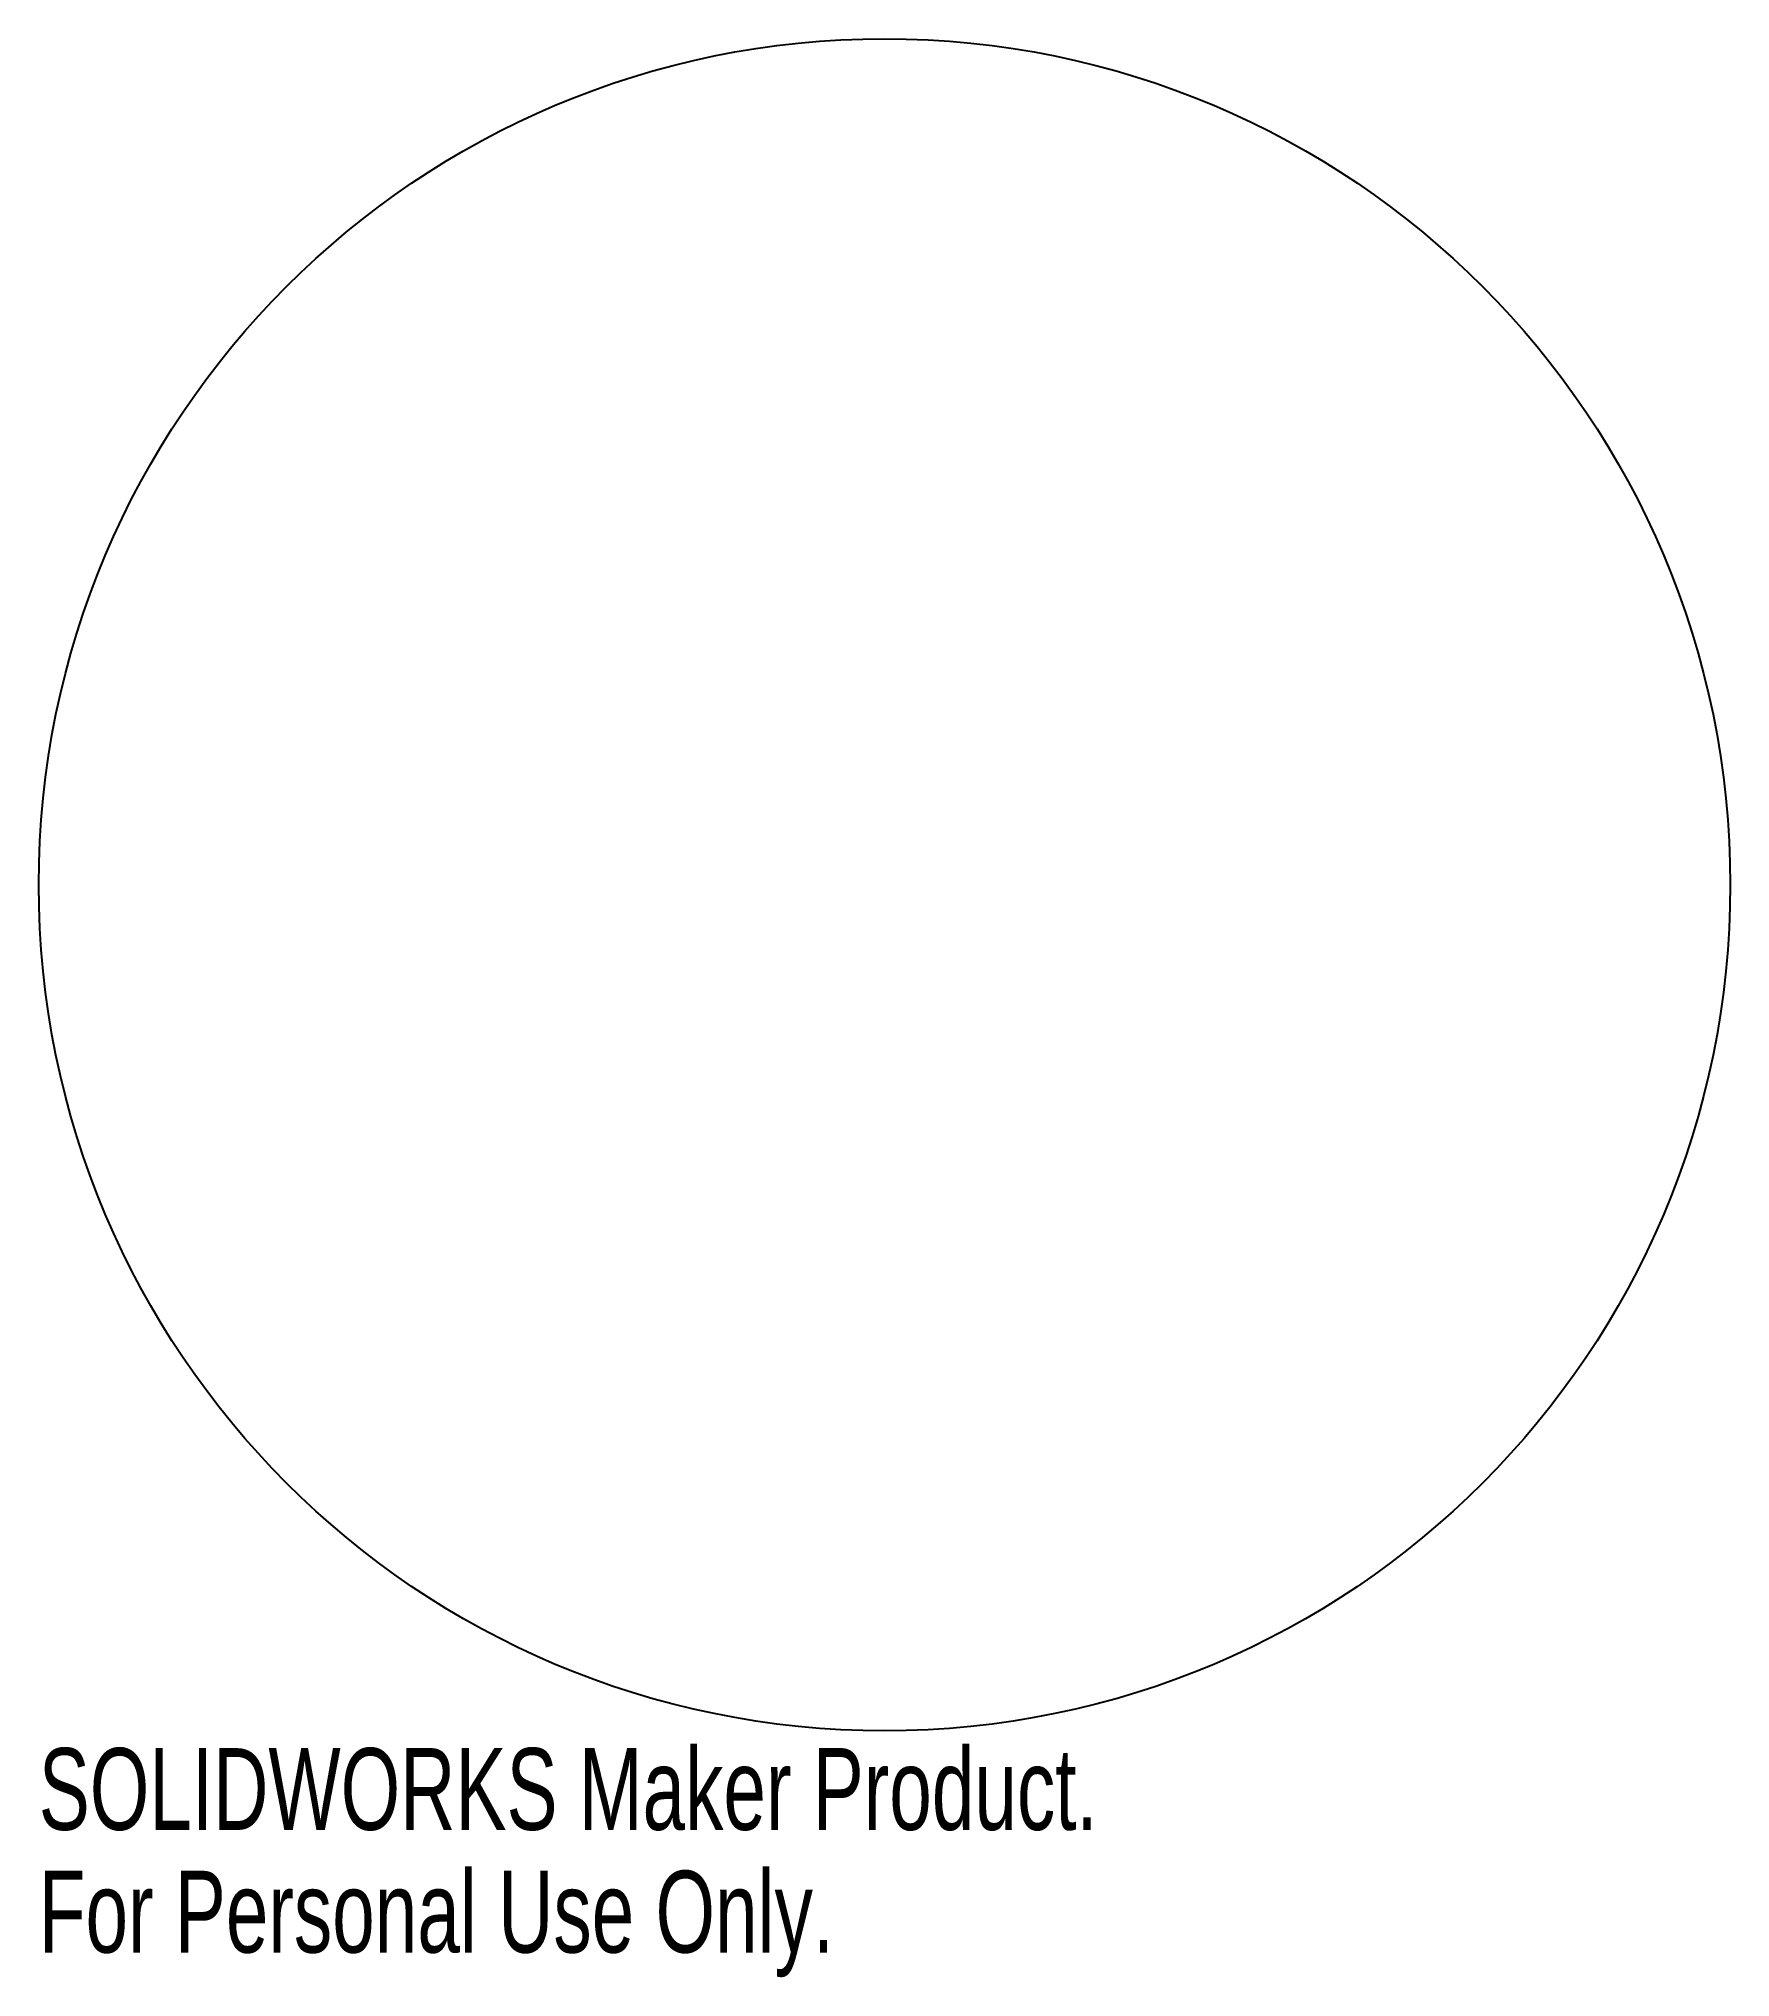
# Model space of a CAD drawing. Header units: millimetres. Extents: x -50 to 50, y -65 to 50.
import ezdxf

# ---------------------------------------------------------------- set-up
doc = ezdxf.new("R2010")
doc.units = ezdxf.units.MM
doc.styles.add('SLDTEXTSTYLE0', font='TXT', dxfattribs={"width": 0.7})

msp = doc.modelspace()

# ---------------------------------------------------------------- linework, layer by layer
at = {"color": 7, "linetype": 'Continuous', "lineweight": 25}
msp.add_circle((0, 0), 50, dxfattribs=at)

# ---------------------------------------------------------------- texts
at = {"color": 7, "linetype": 'Continuous', "char_height": 4.8336, "attachment_point": 1, "style": 'SLDTEXTSTYLE0'}
for s, insert in [('SOLIDWORKS Maker Product.', (-50, -51.02)), ('For Personal Use Only.', (-50, -58.27))]:
    msp.add_mtext(s, dxfattribs=dict(at, insert=insert))

doc.saveas('drawing.dxf')
